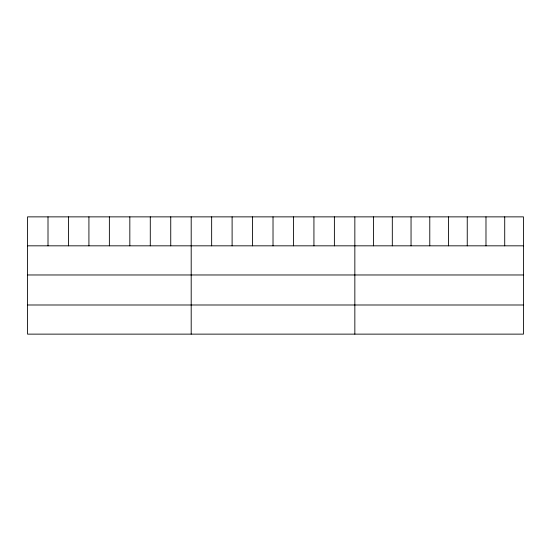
<?xml version="1.0" encoding="UTF-8"?>
<svg xmlns="http://www.w3.org/2000/svg" width="551" height="551" viewBox="0 0 551 551"><rect width="100%" height="100%" fill="white"/><g stroke="black" fill="none" stroke-linecap="round" stroke-linejoin="round"><path stroke-width="0.83" d="M523.45 245.829L523.45 334.133L27.55 334.133L27.55 216.867L523.45 216.867L523.45 245.829L27.55 245.829M27.55 274.97L523.45 274.97M27.55 304.992L523.45 304.992M504.716 216.867L504.716 245.829M485.982 216.867L485.982 245.829M467.248 216.867L467.248 245.829M448.514 216.867L448.514 245.829M429.78 216.867L429.78 245.829M411.046 216.867L411.046 245.829M392.312 216.867L392.312 245.829M373.578 216.867L373.578 245.829M354.844 216.867L354.844 334.133M334.388 216.867L334.388 245.829M313.932 216.867L313.932 245.829M293.476 216.867L293.476 245.829M273.02 216.867L273.02 245.829M252.565 216.867L252.565 245.829M232.109 216.867L232.109 245.829M211.653 216.867L211.653 245.829M191.197 216.867L191.197 334.133M170.741 216.867L170.741 245.829M150.285 216.867L150.285 245.829M129.829 216.867L129.829 245.829M109.374 216.867L109.374 245.829M88.918 216.867L88.918 245.829M68.462 216.867L68.462 245.829M48.006 216.867L48.006 245.829"/></g></svg>
